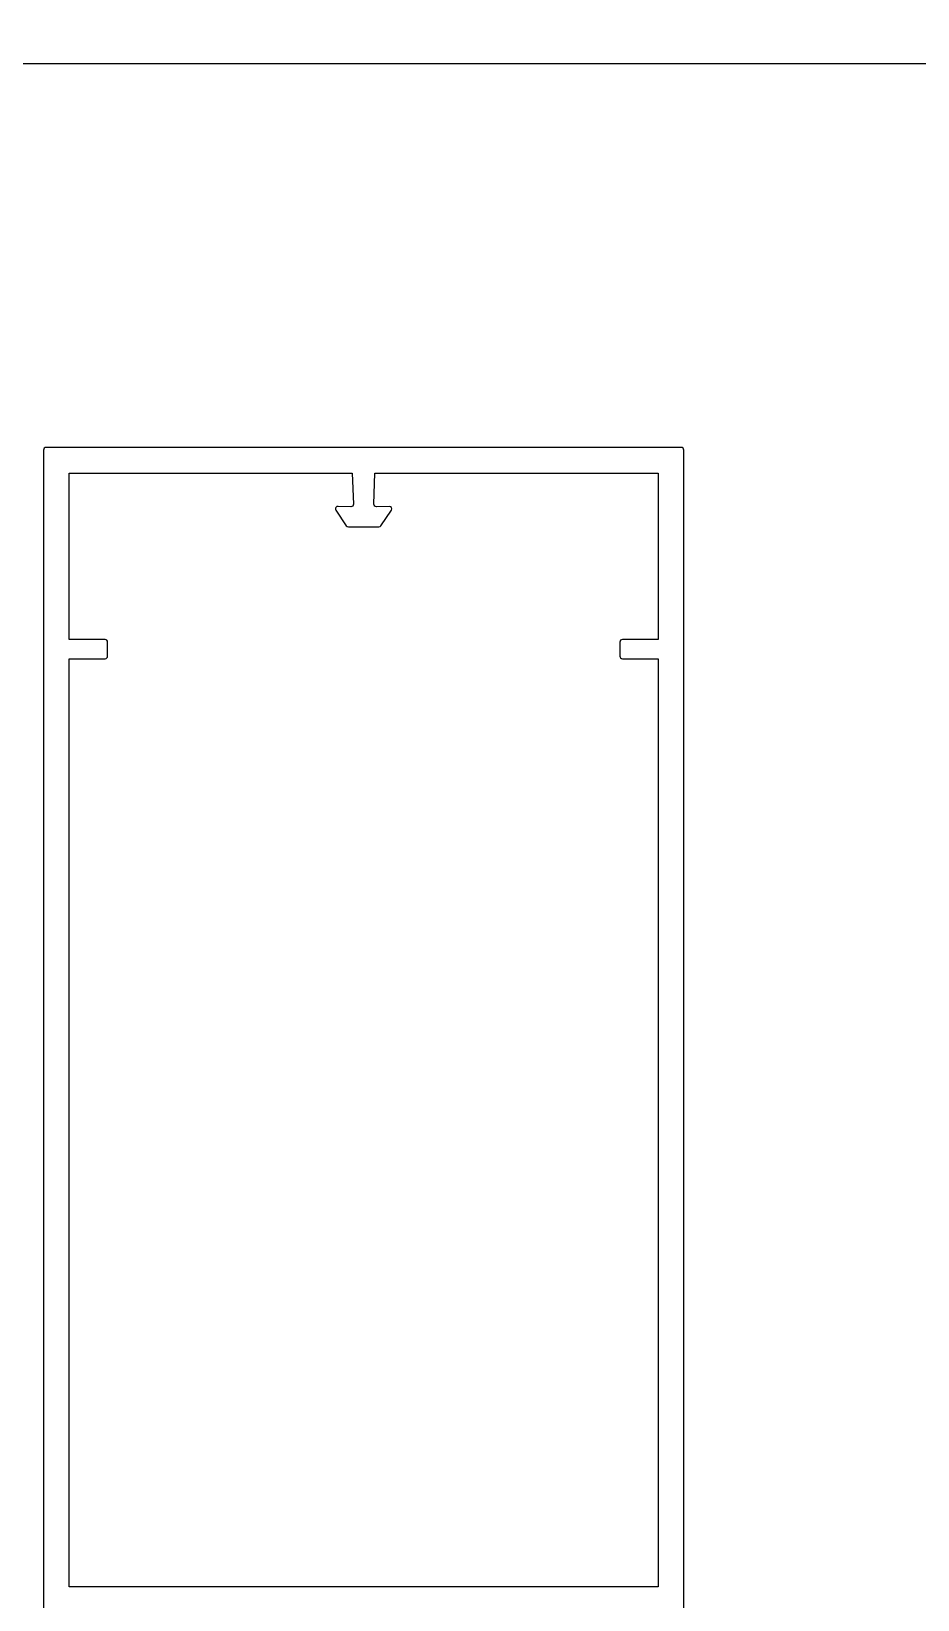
# Model space of a CAD drawing. Header units: inches. Extents: x 21 to 38546, y 13 to 15001.
# Drawn here: x 5676.72 to 5683.65, y 967.08 to 979.33 of the extents above; entities that cross this region are included whole.
import ezdxf

# ---------------------------------------------------------------- set-up
doc = ezdxf.new("R2010")
doc.units = ezdxf.units.IN
doc.header["$MEASUREMENT"] = 0
doc.set_wipeout_variables(frame=1)
for name, color, linetype, lineweight in [('Z_MİM_-KM-GLAZ', 8, 'Continuous', 25), ('Z_MİM_-KM-IZO-THERMAL', 8, 'Continuous', 25), ('Z_MİM_-KM-IZO-THERMAL-ROCKWOOL', 8, 'BATTING', 25), ('Z_MİM_-KM-PATTERN-00', 8, 'Continuous', 25), ('Z_MİM_-KM-PAVEMENT', 8, 'Continuous', 25), ('Z_MİM_-KM-STRS', 8, 'Continuous', 25), ('Z_MİM_-KM-WALL-PLASTER', 8, 'Continuous', 25), ('Z_MİM_ALUMINIUM', 8, 'Continuous', 25)]:
    doc.layers.add(name, color=color, linetype=linetype, lineweight=lineweight)
doc.linetypes.add('BATTING', pattern='A,0.00254,-2.54,[134,ltypeshp.shx,S=2.54,R=0,X=-2.54,Y=0],-5.08,[134,ltypeshp.shx,S=2.54,R=180,X=2.54,Y=0],-2.54', length=10.16254)

# ---------------------------------------------------------------- blocks, each defined once
blk = doc.blocks.new('TRETUVAR')
at = {"layer": 'Z_MİM_-KM-PATTERN-00'}
h = blk.add_hatch(dxfattribs=at)
h.set_pattern_fill('AR-B816', color=256, scale=0.3, angle=90)
h.set_pattern_definition([(90, (21322.77, 490.03), (-60.96, 4e-15), []), (180, (21322.77, 490.03), (-60.96, -60.96), [60.96, -60.96])])
h.paths.add_polyline_path([(22632.772, 2700.032), (19252.772, 2700.032), (19252.772, 2750.032), (19097.772, 2750.032), (19097.772, 2610.032), (22542.772, 2610.032), (22542.772, 2080.13), (22697.772, 2080.13), (22697.772, 1460.13), (22542.772, 1460.13), (22542.772, 980.032), (21222.771, 980.032), (21222.771, 590.032), (20152.772, 590.032), (20152.772, 980.032), (19012.772, 980.032), (19012.775, 1635.031), (18722.771, 1635.031), (18722.772, 2610.032), (18807.772, 2610.032), (18807.772, 2750.032), (18632.772, 2750.032), (18632.771, 1545.031), (18922.774, 1545.031), (18922.771, 890.032), (19882.772, 890.032), (19882.772, 665.017), (20022.751, 665.033), (20022.77, 490.032), (21322.771, 490.032), (21322.771, 890.032), (22632.772, 890.032), (22632.772, 1220.13), (22797.772, 1220.13), (22797.772, 2180.13), (22632.772, 2180.13)])
h.paths.add_polyline_path([(19082.772, 2750.032), (18822.772, 2750.032), (18822.772, 2610.032), (19082.772, 2610.032)], flags=16)
at = {"layer": 'Z_MİM_-KM-PAVEMENT'}
blk.add_lwpolyline([(22542.772, 1460.13), (22542.772, 980.032), (21222.771, 980.032), (21222.771, 590.032), (20152.772, 590.032), (20152.772, 980.032), (19012.772, 980.032), (19012.775, 1635.031), (18722.771, 1635.031), (18722.772, 2610.032), (22542.772, 2610.032), (22542.772, 2080.13), (22697.772, 2080.13), (22697.772, 1460.13)], close=True, dxfattribs=at)
blk = doc.blocks.new('-KM-AL1 150_900')
blk.add_wipeout([(151.488, -34.02), (151.726, -15.48), (149.45, -15.45), (149.45, 7.15), (9.45, 7.15), (9.45, -15.45), (7.398, -15.45), (7.567, -34.061)])
at = {"layer": 'Z_MİM_ALUMINIUM', "elevation": 0.002}
blk.add_lwpolyline([(15.193, -18.45), (143.83, -18.45)], dxfattribs=at)
blk.add_lwpolyline([(84.512, -30.93), (84.512, -21.47, 0.41421), (84.492, -21.45), (79.532, -21.45, 0.41421), (79.512, -21.47), (79.512, -30.93, 0.414213)], format="xyb", dxfattribs=at)
blk.add_lwpolyline([(84.312, -30.35), (79.712, -30.35), (79.712, -23.1), (79.992, -23.1, 0.414214), (80.012, -23.08), (80.012, -22.97, 0.41421), (79.992, -22.95), (79.712, -22.95), (79.712, -21.65), (81.923, -21.65), (81.932, -21.893, -0.434811), (81.911, -21.913), (81.813, -21.91, 0.612799), (81.795, -21.941), (81.876, -22.061, 0.249329), (81.893, -22.07), (82.131, -22.07, 0.249329), (82.147, -22.061), (82.228, -21.941, 0.612799), (82.211, -21.91), (82.113, -21.913, -0.434811), (82.092, -21.893), (82.1, -21.65), (84.312, -21.65), (84.312, -22.95), (84.032, -22.95, 0.41421), (84.012, -22.97), (84.012, -23.08, 0.414214), (84.032, -23.1), (84.312, -23.1)], format="xyb", close=True, dxfattribs=at)

msp = doc.modelspace()

# ---------------------------------------------------------------- linework, layer by layer
at = {"layer": 'Z_MİM_-KM-IZO-THERMAL'}
msp.add_lwpolyline([(4654.257, 1293.058), (4654.257, 969.583), (3319.258, 969.583), (3319.258, 1624.583), (3029.258, 1624.583), (3029.258, 2594.584), (6844.258, 2594.584), (6844.258, 969.583), (5329.257, 969.583), (5329.257, 1293.058)], dxfattribs=at)
at = {"layer": 'Z_MİM_-KM-IZO-THERMAL-ROCKWOOL', "ltscale": 0.45}
msp.add_lwpolyline([(4649.257, 1293.058), (4649.257, 974.583), (3324.258, 974.583), (3324.258, 1629.583), (3034.258, 1629.583), (3034.258, 2589.584), (6839.258, 2589.584), (6839.258, 974.583), (5334.257, 974.583), (5334.257, 1293.058)], dxfattribs=at)
at = {"layer": 'Z_MİM_-KM-WALL-PLASTER'}
msp.add_lwpolyline([(4656.757, 1293.058), (4656.757, 967.083), (3316.758, 967.083), (3316.758, 1622.083), (3026.758, 1622.083), (3026.758, 2597.084), (6846.758, 2597.084), (6846.758, 967.083), (5326.757, 967.083), (5326.757, 1293.058)], dxfattribs=at)

# ---------------------------------------------------------------- block references
at = {"layer": 'Z_MİM_-KM-STRS'}
msp.add_blockref('TRETUVAR', (-15696.014, -12.949), dxfattribs=at)

# ---------------------------------------------------------------- next in the draw order: block references
at = {"layer": 'Z_MİM_-KM-GLAZ'}
msp.add_blockref('-KM-AL1 150_900', (5597.308, 997.533), dxfattribs=at)

doc.saveas('drawing.dxf')
